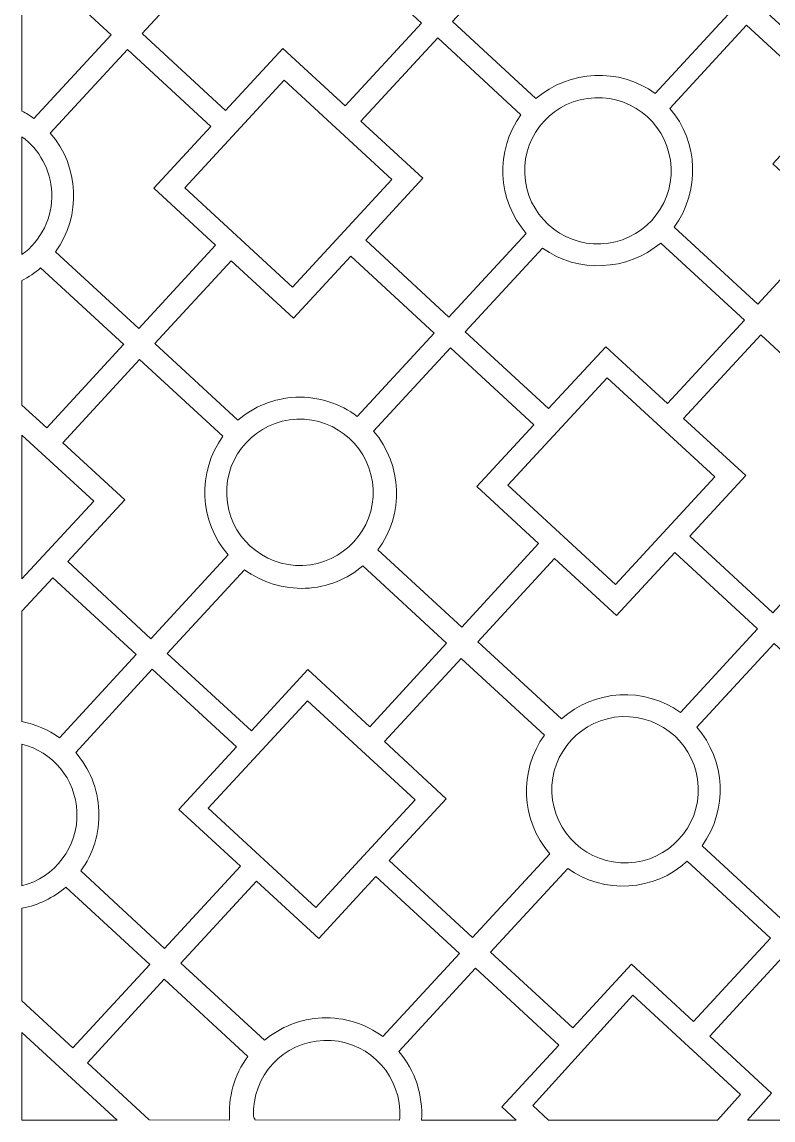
# Model space of a CAD drawing. Header units: centimetres. Extents: x -125 to 125, y -110 to 110.
# Drawn here: x 4.5 to 55.8, y -110 to -35 of the extents above; entities that cross this region are included whole.
import ezdxf

# ---------------------------------------------------------------- set-up
doc = ezdxf.new("R2010")
doc.units = ezdxf.units.CM
doc.header["$MEASUREMENT"] = 0
doc.layers.add('layer 1', color=7, linetype='Continuous')

msp = doc.modelspace()

# ---------------------------------------------------------------- linework, layer by layer
at = {"layer": 'layer 1', "color": 242, "lineweight": 9}
for points, knots in [([(60.73188, -39.23679), (60.73188, -39.23679), (55.11994, -34.06162), (55.11994, -34.06162), (55.11994, -34.06162), (55.11994, -34.06162), (60.36533, -28.37351), (60.36533, -28.37351), (60.36533, -28.37351), (62.8249, -30.16453), (66.26057, -29.98965), (68.52625, -27.95649), (68.52625, -27.95649), (68.52625, -27.95649), (74.16987, -33.16104), (74.16987, -33.16104), (74.16987, -33.16104), (74.16987, -33.16104), (68.916, -38.85833), (68.916, -38.85833), (68.916, -38.85833), (68.916, -38.85833), (64.68174, -34.95359), (64.68174, -34.95359), (64.68174, -34.95359), (64.68174, -34.95359), (60.73188, -39.23679), (60.73188, -39.23679)], [0, 0, 0, 0, 0.125, 0.125, 0.125, 0.125, 0.25, 0.25, 0.25, 0.25, 0.375, 0.375, 0.375, 0.375, 0.5, 0.5, 0.5, 0.5, 0.625, 0.625, 0.625, 0.625, 0.75, 0.75, 0.75, 0.75, 1, 1, 1, 1]), ([(47.31565, -28.9043), (47.31565, -28.9043), (53.01568, -34.16073), (53.01568, -34.16073), (53.01568, -34.16073), (53.01568, -34.16073), (47.77029, -39.84884), (47.77029, -39.84884), (47.77029, -39.84884), (45.32932, -38.07137), (41.90846, -38.23758), (39.62269, -40.20356), (39.62269, -40.20356), (39.62269, -40.20356), (33.93393, -34.93076), (33.93393, -34.93076), (33.93393, -34.93076), (33.93393, -34.93076), (39.18033, -29.2416), (39.18033, -29.2416), (39.18033, -29.2416), (39.18033, -29.2416), (43.40875, -33.14094), (43.40875, -33.14094), (43.40875, -33.14094), (43.40875, -33.14094), (47.31565, -28.9043), (47.31565, -28.9043)], [0, 0, 0, 0, 0.125, 0.125, 0.125, 0.125, 0.25, 0.25, 0.25, 0.25, 0.375, 0.375, 0.375, 0.375, 0.5, 0.5, 0.5, 0.5, 0.625, 0.625, 0.625, 0.625, 0.75, 0.75, 0.75, 0.75, 1, 1, 1, 1]), ([(18.00319, -30.04857), (19.15831, -30.91221), (20.60672, -31.39872), (22.15973, -31.33473), (22.15973, -31.33473), (23.67979, -31.27209), (25.05655, -30.69193), (26.12712, -29.77113), (26.12712, -29.77113), (26.12712, -29.77113), (31.81588, -35.04393), (31.81588, -35.04393), (31.81588, -35.04393), (31.81588, -35.04393), (26.60416, -40.69547), (26.60416, -40.69547), (26.60416, -40.69547), (26.60416, -40.69547), (22.34727, -36.76988), (22.34727, -36.76988), (22.34727, -36.76988), (22.34727, -36.76988), (18.44255, -41.00415), (18.44255, -41.00415), (18.44255, -41.00415), (18.44255, -41.00415), (12.74529, -35.75025), (12.74529, -35.75025), (12.74529, -35.75025), (12.74529, -35.75025), (18.00319, -30.04857), (18.00319, -30.04857)], [0, 0, 0, 0, 0.11111111, 0.11111111, 0.11111111, 0.11111111, 0.22222222, 0.22222222, 0.22222222, 0.22222222, 0.33333333, 0.33333333, 0.33333333, 0.33333333, 0.44444444, 0.44444444, 0.44444444, 0.44444444, 0.55555556, 0.55555556, 0.55555556, 0.55555556, 0.66666667, 0.66666667, 0.66666667, 0.66666667, 0.77777778, 0.77777778, 0.77777778, 0.77777778, 1, 1, 1, 1]), ([(4.53773, -41.05273), (4.82285, -41.19912), (5.09599, -41.36602), (5.3551, -41.55158), (5.3551, -41.55158), (5.3551, -41.55158), (10.6257, -35.83607), (10.6257, -35.83607), (10.6257, -35.83607), (10.6257, -35.83607), (4.53773, -30.2219), (4.53773, -30.2219), (4.53773, -30.2219), (4.53773, -30.2219), (4.53773, -41.05273), (4.53773, -41.05273)], [0, 0, 0, 0, 0.2, 0.2, 0.2, 0.2, 0.4, 0.4, 0.4, 0.4, 0.6, 0.6, 0.6, 0.6, 1, 1, 1, 1]), ([(60.02136, -48.54705), (60.02136, -48.54705), (54.78197, -54.25767), (54.78197, -54.25767), (54.78197, -54.25767), (54.78197, -54.25767), (49.06149, -48.98241), (49.06149, -48.98241), (49.06149, -48.98241), (50.85975, -46.55952), (50.73511, -43.15585), (48.7652, -40.87101), (48.7652, -40.87101), (48.7652, -40.87101), (54.00963, -35.18407), (54.00963, -35.18407), (54.00963, -35.18407), (54.00963, -35.18407), (59.69835, -40.43005), (59.69835, -40.43005), (59.69835, -40.43005), (59.69835, -40.43005), (55.80158, -44.65567), (55.80158, -44.65567), (55.80158, -44.65567), (55.80158, -44.65567), (60.02136, -48.54705), (60.02136, -48.54705)], [0, 0, 0, 0, 0.125, 0.125, 0.125, 0.125, 0.25, 0.25, 0.25, 0.25, 0.375, 0.375, 0.375, 0.375, 0.5, 0.5, 0.5, 0.5, 0.625, 0.625, 0.625, 0.625, 0.75, 0.75, 0.75, 0.75, 1, 1, 1, 1]), ([(28.00643, -49.86652), (28.00643, -49.86652), (33.69035, -55.13488), (33.69035, -55.13488), (33.69035, -55.13488), (33.69035, -55.13488), (38.96563, -49.41441), (38.96563, -49.41441), (38.96563, -49.41441), (36.97738, -47.14483), (36.82645, -43.74223), (38.60519, -41.30562), (38.60519, -41.30562), (38.60519, -41.30562), (32.91817, -36.06127), (32.91817, -36.06127), (32.91817, -36.06127), (32.91817, -36.06127), (27.67218, -41.74998), (27.67218, -41.74998), (27.67218, -41.74998), (27.67218, -41.74998), (31.89781, -45.64674), (31.89781, -45.64674), (31.89781, -45.64674), (31.89781, -45.64674), (28.00643, -49.86652), (28.00643, -49.86652)], [0, 0, 0, 0, 0.125, 0.125, 0.125, 0.125, 0.25, 0.25, 0.25, 0.25, 0.375, 0.375, 0.375, 0.375, 0.5, 0.5, 0.5, 0.5, 0.625, 0.625, 0.625, 0.625, 0.75, 0.75, 0.75, 0.75, 1, 1, 1, 1]), ([(17.42566, -42.10684), (17.42566, -42.10684), (11.74175, -36.83848), (11.74175, -36.83848), (11.74175, -36.83848), (11.74175, -36.83848), (6.46647, -42.55895), (6.46647, -42.55895), (6.46647, -42.55895), (8.45472, -44.82853), (8.60565, -48.23113), (6.82691, -50.66775), (6.82691, -50.66775), (6.82691, -50.66775), (12.51393, -55.91209), (12.51393, -55.91209), (12.51393, -55.91209), (12.51393, -55.91209), (17.75991, -50.22339), (17.75991, -50.22339), (17.75991, -50.22339), (17.75991, -50.22339), (13.53429, -46.32662), (13.53429, -46.32662), (13.53429, -46.32662), (13.53429, -46.32662), (17.42566, -42.10684), (17.42566, -42.10684)], [0, 0, 0, 0, 0.125, 0.125, 0.125, 0.125, 0.25, 0.25, 0.25, 0.25, 0.375, 0.375, 0.375, 0.375, 0.5, 0.5, 0.5, 0.5, 0.625, 0.625, 0.625, 0.625, 0.75, 0.75, 0.75, 0.75, 1, 1, 1, 1]), ([(22.42688, -38.95335), (22.42688, -38.95335), (29.77822, -45.73256), (29.77822, -45.73256), (29.77822, -45.73256), (29.77822, -45.73256), (22.99901, -53.0839), (22.99901, -53.0839), (22.99901, -53.0839), (22.99901, -53.0839), (15.64766, -46.30468), (15.64766, -46.30468), (15.64766, -46.30468), (15.64766, -46.30468), (22.42688, -38.95335), (22.42688, -38.95335)], [0, 0, 0, 0, 0.2, 0.2, 0.2, 0.2, 0.4, 0.4, 0.4, 0.4, 0.6, 0.6, 0.6, 0.6, 1, 1, 1, 1]), ([(48.8535, -44.92856), (48.96718, -47.68718), (46.82224, -50.01653), (44.06362, -50.13022), (44.06362, -50.13022), (41.305, -50.2439), (38.97567, -48.09896), (38.86197, -45.34034), (38.86197, -45.34034), (38.74829, -42.58173), (40.89323, -40.25238), (43.65185, -40.1387), (43.65185, -40.1387), (46.41047, -40.02501), (48.7398, -42.16997), (48.8535, -44.92856)], [0, 0, 0, 0, 0.2, 0.2, 0.2, 0.2, 0.4, 0.4, 0.4, 0.4, 0.6, 0.6, 0.6, 0.6, 1, 1, 1, 1]), ([(4.53774, -50.86646), (5.82982, -49.91385), (6.64116, -48.35729), (6.57012, -46.63302), (6.57012, -46.63302), (6.50516, -45.05652), (5.71654, -43.6804), (4.53773, -42.81176), (4.53773, -42.81176), (4.53773, -42.81176), (4.53774, -50.86646), (4.53774, -50.86646)], [0, 0, 0, 0, 0.25, 0.25, 0.25, 0.25, 0.5, 0.5, 0.5, 0.5, 1, 1, 1, 1]), ([(34.8064, -56.1373), (34.8064, -56.1373), (40.49556, -61.3837), (40.49556, -61.3837), (40.49556, -61.3837), (40.49556, -61.3837), (44.3949, -57.15528), (44.3949, -57.15528), (44.3949, -57.15528), (44.3949, -57.15528), (48.60533, -61.03803), (48.60533, -61.03803), (48.60533, -61.03803), (48.60533, -61.03803), (53.85896, -55.34104), (53.85896, -55.34104), (53.85896, -55.34104), (53.85896, -55.34104), (48.14355, -50.07034), (48.14355, -50.07034), (48.14355, -50.07034), (45.87141, -51.9936), (42.50114, -52.15784), (40.077, -50.42179), (40.077, -50.42179), (40.077, -50.42179), (34.8064, -56.1373), (34.8064, -56.1373)], [0, 0, 0, 0, 0.125, 0.125, 0.125, 0.125, 0.25, 0.25, 0.25, 0.25, 0.375, 0.375, 0.375, 0.375, 0.5, 0.5, 0.5, 0.5, 0.625, 0.625, 0.625, 0.625, 0.75, 0.75, 0.75, 0.75, 1, 1, 1, 1]), ([(13.61622, -56.92943), (13.61622, -56.92943), (18.82793, -51.27787), (18.82793, -51.27787), (18.82793, -51.27787), (18.82793, -51.27787), (23.08482, -55.20348), (23.08482, -55.20348), (23.08482, -55.20348), (23.08482, -55.20348), (26.98955, -50.96921), (26.98955, -50.96921), (26.98955, -50.96921), (26.98955, -50.96921), (32.68681, -56.22311), (32.68681, -56.22311), (32.68681, -56.22311), (32.68681, -56.22311), (27.43238, -61.92097), (27.43238, -61.92097), (27.43238, -61.92097), (26.2731, -61.04529), (24.80884, -60.5483), (23.24427, -60.61276), (23.24427, -60.61276), (21.72421, -60.6754), (20.34745, -61.25556), (19.27687, -62.17635), (19.27687, -62.17635), (19.27687, -62.17635), (13.61622, -56.92943), (13.61622, -56.92943)], [0, 0, 0, 0, 0.11111111, 0.11111111, 0.11111111, 0.11111111, 0.22222222, 0.22222222, 0.22222222, 0.22222222, 0.33333333, 0.33333333, 0.33333333, 0.33333333, 0.44444444, 0.44444444, 0.44444444, 0.44444444, 0.55555556, 0.55555556, 0.55555556, 0.55555556, 0.66666667, 0.66666667, 0.66666667, 0.66666667, 0.77777778, 0.77777778, 0.77777778, 0.77777778, 1, 1, 1, 1]), ([(11.47007, -57.01672), (11.47007, -57.01672), (6.22367, -62.70588), (6.22367, -62.70588), (6.22367, -62.70588), (6.22367, -62.70588), (4.53774, -61.15114), (4.53774, -61.15114), (4.53774, -61.15114), (4.53774, -61.15114), (4.53773, -52.62562), (4.53773, -52.62562), (4.53773, -52.62562), (4.99642, -52.39031), (5.42288, -52.10225), (5.80941, -51.7698), (5.80941, -51.7698), (5.80941, -51.7698), (11.49748, -57.01523), (11.49748, -57.01523)], [0, 0, 0, 0, 0.16666667, 0.16666667, 0.16666667, 0.16666667, 0.33333333, 0.33333333, 0.33333333, 0.33333333, 0.5, 0.5, 0.5, 0.5, 0.66666667, 0.66666667, 0.66666667, 0.66666667, 1, 1, 1, 1]), ([(50.12941, -70.11305), (50.12941, -70.11305), (55.796, -75.33864), (55.796, -75.33864), (55.796, -75.33864), (55.796, -75.33864), (61.04561, -69.6217), (61.04561, -69.6217), (61.04561, -69.6217), (59.10109, -67.37449), (58.94153, -64.03236), (60.66242, -61.61067), (60.66242, -61.61067), (60.66242, -61.61067), (54.97501, -56.34346), (54.97501, -56.34346), (54.97501, -56.34346), (54.97501, -56.34346), (49.70803, -62.05491), (49.70803, -62.05491), (49.70803, -62.05491), (49.70803, -62.05491), (53.95164, -65.96826), (53.95164, -65.96826), (53.95164, -65.96826), (53.95164, -65.96826), (50.12941, -70.11305), (50.12941, -70.11305)], [0, 0, 0, 0, 0.125, 0.125, 0.125, 0.125, 0.25, 0.25, 0.25, 0.25, 0.375, 0.375, 0.375, 0.375, 0.5, 0.5, 0.5, 0.5, 0.625, 0.625, 0.625, 0.625, 0.75, 0.75, 0.75, 0.75, 1, 1, 1, 1]), ([(39.8017, -70.60339), (39.8017, -70.60339), (34.5623, -76.31402), (34.5623, -76.31402), (34.5623, -76.31402), (34.5623, -76.31402), (28.84183, -71.03875), (28.84183, -71.03875), (28.84183, -71.03875), (30.64008, -68.61586), (30.51544, -65.2122), (28.54553, -62.92736), (28.54553, -62.92736), (28.54553, -62.92736), (33.78996, -57.24042), (33.78996, -57.24042), (33.78996, -57.24042), (33.78996, -57.24042), (39.47868, -62.4864), (39.47868, -62.4864), (39.47868, -62.4864), (39.47868, -62.4864), (35.58191, -66.71202), (35.58191, -66.71202), (35.58191, -66.71202), (35.58191, -66.71202), (39.8017, -70.60339), (39.8017, -70.60339)], [0, 0, 0, 0, 0.125, 0.125, 0.125, 0.125, 0.25, 0.25, 0.25, 0.25, 0.375, 0.375, 0.375, 0.375, 0.5, 0.5, 0.5, 0.5, 0.625, 0.625, 0.625, 0.625, 0.75, 0.75, 0.75, 0.75, 1, 1, 1, 1]), ([(7.66062, -71.83931), (7.66062, -71.83931), (13.34454, -77.10767), (13.34454, -77.10767), (13.34454, -77.10767), (13.34454, -77.10767), (18.61981, -71.3872), (18.61981, -71.3872), (18.61981, -71.3872), (16.63157, -69.11762), (16.48063, -65.71502), (18.25938, -63.27841), (18.25938, -63.27841), (18.25938, -63.27841), (12.57236, -58.03406), (12.57236, -58.03406), (12.57236, -58.03406), (12.57236, -58.03406), (7.32637, -63.72277), (7.32637, -63.72277), (7.32637, -63.72277), (7.32637, -63.72277), (11.552, -67.61953), (11.552, -67.61953), (11.552, -67.61953), (11.552, -67.61953), (7.66062, -71.83931), (7.66062, -71.83931)], [0, 0, 0, 0, 0.125, 0.125, 0.125, 0.125, 0.25, 0.25, 0.25, 0.25, 0.375, 0.375, 0.375, 0.375, 0.5, 0.5, 0.5, 0.5, 0.625, 0.625, 0.625, 0.625, 0.75, 0.75, 0.75, 0.75, 1, 1, 1, 1]), ([(44.48072, -59.27487), (44.48072, -59.27487), (37.7015, -66.6262), (37.7015, -66.6262), (37.7015, -66.6262), (37.7015, -66.6262), (45.05284, -73.40542), (45.05284, -73.40542), (45.05284, -73.40542), (45.05284, -73.40542), (51.83206, -66.05408), (51.83206, -66.05408), (51.83206, -66.05408), (51.83206, -66.05408), (44.48072, -59.27487), (44.48072, -59.27487)], [0, 0, 0, 0, 0.2, 0.2, 0.2, 0.2, 0.4, 0.4, 0.4, 0.4, 0.6, 0.6, 0.6, 0.6, 1, 1, 1, 1]), ([(28.50768, -66.90136), (28.62137, -69.65997), (26.47642, -71.98933), (23.71781, -72.10301), (23.71781, -72.10301), (20.95919, -72.21669), (18.62985, -70.07175), (18.51616, -67.31313), (18.51616, -67.31313), (18.40248, -64.55452), (20.54742, -62.22517), (23.30604, -62.11149), (23.30604, -62.11149), (26.06466, -61.9978), (28.39399, -64.14276), (28.50768, -66.90136)], [0, 0, 0, 0, 0.2, 0.2, 0.2, 0.2, 0.4, 0.4, 0.4, 0.4, 0.6, 0.6, 0.6, 0.6, 1, 1, 1, 1]), ([(4.53774, -73.0131), (4.53774, -73.0131), (9.43241, -67.70535), (9.43241, -67.70535), (9.43241, -67.70535), (9.43241, -67.70535), (4.53773, -63.1916), (4.53773, -63.1916), (4.53773, -63.1916), (4.53773, -63.1916), (4.53774, -73.0131), (4.53774, -73.0131)], [0, 0, 0, 0, 0.25, 0.25, 0.25, 0.25, 0.5, 0.5, 0.5, 0.5, 1, 1, 1, 1]), ([(49.11253, -71.21575), (49.11253, -71.21575), (45.13866, -75.52501), (45.13866, -75.52501), (45.13866, -75.52501), (45.13866, -75.52501), (40.9044, -71.62027), (40.9044, -71.62027), (40.9044, -71.62027), (40.9044, -71.62027), (35.65053, -77.31756), (35.65053, -77.31756), (35.65053, -77.31756), (35.65053, -77.31756), (41.37175, -82.59354), (41.37175, -82.59354), (41.37175, -82.59354), (43.6231, -80.57053), (47.03492, -80.38237), (49.49405, -82.14351), (49.49405, -82.14351), (49.49405, -82.14351), (54.76465, -76.428), (54.76465, -76.428), (54.76465, -76.428), (54.76465, -76.428), (49.11253, -71.21575), (49.11253, -71.21575)], [0, 0, 0, 0, 0.125, 0.125, 0.125, 0.125, 0.25, 0.25, 0.25, 0.25, 0.375, 0.375, 0.375, 0.375, 0.5, 0.5, 0.5, 0.5, 0.625, 0.625, 0.625, 0.625, 0.75, 0.75, 0.75, 0.75, 1, 1, 1, 1]), ([(33.53095, -77.40338), (33.53095, -77.40338), (27.81553, -72.13268), (27.81553, -72.13268), (27.81553, -72.13268), (26.74829, -73.03603), (25.383, -73.60332), (23.87798, -73.66318), (23.87798, -73.66318), (22.39056, -73.72233), (20.93497, -73.25666), (19.73119, -72.39458), (19.73119, -72.39458), (19.73119, -72.39458), (14.46058, -78.11008), (14.46058, -78.11008), (14.46058, -78.11008), (14.46058, -78.11008), (20.20093, -83.40369), (20.20093, -83.40369), (20.20093, -83.40369), (20.20093, -83.40369), (24.0581, -79.22099), (24.0581, -79.22099), (24.0581, -79.22099), (24.0581, -79.22099), (28.28652, -83.12033), (28.28652, -83.12033), (28.28652, -83.12033), (28.28652, -83.12033), (33.53095, -77.40338), (33.53095, -77.40338)], [0, 0, 0, 0, 0.11111111, 0.11111111, 0.11111111, 0.11111111, 0.22222222, 0.22222222, 0.22222222, 0.22222222, 0.33333333, 0.33333333, 0.33333333, 0.33333333, 0.44444444, 0.44444444, 0.44444444, 0.44444444, 0.55555556, 0.55555556, 0.55555556, 0.55555556, 0.66666667, 0.66666667, 0.66666667, 0.66666667, 0.77777778, 0.77777778, 0.77777778, 0.77777778, 1, 1, 1, 1]), ([(4.53773, -82.76908), (4.53773, -82.76908), (4.53773, -75.22574), (4.53773, -75.22574), (4.53773, -75.22574), (4.53773, -75.22574), (6.64374, -72.942), (6.64374, -72.942), (6.64374, -72.942), (6.64374, -72.942), (12.341, -78.1959), (12.341, -78.1959), (12.341, -78.1959), (12.341, -78.1959), (7.09937, -83.87989), (7.09937, -83.87989), (7.09937, -83.87989), (6.34801, -83.33685), (5.47743, -82.95123), (4.53773, -82.76908)], [0, 0, 0, 0, 0.16666667, 0.16666667, 0.16666667, 0.16666667, 0.33333333, 0.33333333, 0.33333333, 0.33333333, 0.5, 0.5, 0.5, 0.5, 0.66666667, 0.66666667, 0.66666667, 0.66666667, 1, 1, 1, 1]), ([(61.56461, -82.69877), (61.56461, -82.69877), (55.8807, -77.43041), (55.8807, -77.43041), (55.8807, -77.43041), (55.8807, -77.43041), (50.60542, -83.15088), (50.60542, -83.15088), (50.60542, -83.15088), (52.59366, -85.42046), (52.7446, -88.82306), (50.96586, -91.25968), (50.96586, -91.25968), (50.96586, -91.25968), (56.65287, -96.50402), (56.65287, -96.50402), (56.65287, -96.50402), (56.65287, -96.50402), (61.89886, -90.81532), (61.89886, -90.81532), (61.89886, -90.81532), (61.89886, -90.81532), (57.67324, -86.91855), (57.67324, -86.91855), (57.67324, -86.91855), (57.67324, -86.91855), (61.56461, -82.69877), (61.56461, -82.69877)], [0, 0, 0, 0, 0.125, 0.125, 0.125, 0.125, 0.25, 0.25, 0.25, 0.25, 0.375, 0.375, 0.375, 0.375, 0.5, 0.5, 0.5, 0.5, 0.625, 0.625, 0.625, 0.625, 0.75, 0.75, 0.75, 0.75, 1, 1, 1, 1]), ([(29.61513, -92.25974), (29.61513, -92.25974), (35.29904, -97.5281), (35.29904, -97.5281), (35.29904, -97.5281), (35.29904, -97.5281), (40.57432, -91.80764), (40.57432, -91.80764), (40.57432, -91.80764), (38.58607, -89.53805), (38.43514, -86.13545), (40.21388, -83.69884), (40.21388, -83.69884), (40.21388, -83.69884), (34.52686, -78.4545), (34.52686, -78.4545), (34.52686, -78.4545), (34.52686, -78.4545), (29.28088, -84.1432), (29.28088, -84.1432), (29.28088, -84.1432), (29.28088, -84.1432), (33.5065, -88.03996), (33.5065, -88.03996), (33.5065, -88.03996), (33.5065, -88.03996), (29.61513, -92.25974), (29.61513, -92.25974)], [0, 0, 0, 0, 0.125, 0.125, 0.125, 0.125, 0.25, 0.25, 0.25, 0.25, 0.375, 0.375, 0.375, 0.375, 0.5, 0.5, 0.5, 0.5, 0.625, 0.625, 0.625, 0.625, 0.75, 0.75, 0.75, 0.75, 1, 1, 1, 1]), ([(8.54664, -92.98163), (8.54664, -92.98163), (14.26723, -98.27948), (14.26723, -98.27948), (14.26723, -98.27948), (14.26723, -98.27948), (19.45197, -92.65718), (19.45197, -92.65718), (19.45197, -92.65718), (19.45197, -92.65718), (15.24512, -88.77773), (15.24512, -88.77773), (15.24512, -88.77773), (15.24512, -88.77773), (19.18404, -84.50639), (19.18404, -84.50639), (19.18404, -84.50639), (19.18404, -84.50639), (13.42923, -79.19944), (13.42923, -79.19944), (13.42923, -79.19944), (13.42923, -79.19944), (8.20413, -84.88977), (8.20413, -84.88977), (8.20413, -84.88977), (9.13792, -85.964), (9.72697, -87.35073), (9.7901, -88.88308), (9.7901, -88.88308), (9.85303, -90.41024), (9.3835, -91.8362), (8.54664, -92.98163)], [0, 0, 0, 0, 0.11111111, 0.11111111, 0.11111111, 0.11111111, 0.22222222, 0.22222222, 0.22222222, 0.22222222, 0.33333333, 0.33333333, 0.33333333, 0.33333333, 0.44444444, 0.44444444, 0.44444444, 0.44444444, 0.55555556, 0.55555556, 0.55555556, 0.55555556, 0.66666667, 0.66666667, 0.66666667, 0.66666667, 0.77777778, 0.77777778, 0.77777778, 0.77777778, 1, 1, 1, 1]), ([(24.03558, -81.34657), (24.03558, -81.34657), (31.38692, -88.12578), (31.38692, -88.12578), (31.38692, -88.12578), (31.38692, -88.12578), (24.6077, -95.47712), (24.6077, -95.47712), (24.6077, -95.47712), (24.6077, -95.47712), (17.25636, -88.6979), (17.25636, -88.6979), (17.25636, -88.6979), (17.25636, -88.6979), (24.03558, -81.34657), (24.03558, -81.34657)], [0, 0, 0, 0, 0.2, 0.2, 0.2, 0.2, 0.4, 0.4, 0.4, 0.4, 0.6, 0.6, 0.6, 0.6, 1, 1, 1, 1]), ([(40.71755, -87.63673), (40.60387, -84.87811), (42.74881, -82.54876), (45.50743, -82.43507), (45.50743, -82.43507), (48.26605, -82.32139), (50.59538, -84.46633), (50.70907, -87.22495), (50.70907, -87.22495), (50.82276, -89.98356), (48.67781, -92.31291), (45.91919, -92.4266), (45.91919, -92.4266), (43.16058, -92.54028), (40.83124, -90.39533), (40.71755, -87.63673)], [0, 0, 0, 0, 0.2, 0.2, 0.2, 0.2, 0.4, 0.4, 0.4, 0.4, 0.6, 0.6, 0.6, 0.6, 1, 1, 1, 1]), ([(4.53774, -93.995), (6.77728, -93.42296), (8.39035, -91.34659), (8.29138, -88.94485), (8.29138, -88.94485), (8.19831, -86.6866), (6.62042, -84.83956), (4.53773, -84.30621), (4.53773, -84.30621), (4.53773, -84.30621), (4.53774, -93.995), (4.53774, -93.995)], [0, 0, 0, 0, 0.25, 0.25, 0.25, 0.25, 0.5, 0.5, 0.5, 0.5, 1, 1, 1, 1]), ([(42.14616, -103.70966), (42.14616, -103.70966), (36.52344, -98.52452), (36.52344, -98.52452), (36.52344, -98.52452), (36.52344, -98.52452), (41.79404, -92.80902), (41.79404, -92.80902), (41.79404, -92.80902), (44.27076, -94.58277), (47.71094, -94.37767), (49.96032, -92.3192), (49.96032, -92.3192), (49.96032, -92.3192), (55.64821, -97.56445), (55.64821, -97.56445), (55.64821, -97.56445), (55.64821, -97.56445), (50.39435, -103.26174), (50.39435, -103.26174), (50.39435, -103.26174), (50.39435, -103.26174), (46.16008, -99.357), (46.16008, -99.357), (46.16008, -99.357), (46.16008, -99.357), (42.14616, -103.70966), (42.14616, -103.70966)], [0, 0, 0, 0, 0.125, 0.125, 0.125, 0.125, 0.25, 0.25, 0.25, 0.25, 0.375, 0.375, 0.375, 0.375, 0.5, 0.5, 0.5, 0.5, 0.625, 0.625, 0.625, 0.625, 0.75, 0.75, 0.75, 0.75, 1, 1, 1, 1]), ([(34.40385, -98.61034), (34.40385, -98.61034), (29.16343, -104.29392), (29.16343, -104.29392), (29.16343, -104.29392), (28.0141, -103.4414), (26.57705, -102.96082), (25.03624, -103.0221), (25.03624, -103.0221), (23.53122, -103.08196), (22.16593, -103.64925), (21.0987, -104.5526), (21.0987, -104.5526), (21.0987, -104.5526), (15.38328, -99.2819), (15.38328, -99.2819), (15.38328, -99.2819), (15.38328, -99.2819), (20.55467, -93.67406), (20.55467, -93.67406), (20.55467, -93.67406), (20.55467, -93.67406), (24.80186, -97.59072), (24.80186, -97.59072), (24.80186, -97.59072), (24.80186, -97.59072), (28.70659, -93.35645), (28.70659, -93.35645), (28.70659, -93.35645), (28.70659, -93.35645), (34.40385, -98.61034), (34.40385, -98.61034)], [0, 0, 0, 0, 0.11111111, 0.11111111, 0.11111111, 0.11111111, 0.22222222, 0.22222222, 0.22222222, 0.22222222, 0.33333333, 0.33333333, 0.33333333, 0.33333333, 0.44444444, 0.44444444, 0.44444444, 0.44444444, 0.55555556, 0.55555556, 0.55555556, 0.55555556, 0.66666667, 0.66666667, 0.66666667, 0.66666667, 0.77777778, 0.77777778, 0.77777778, 0.77777778, 1, 1, 1, 1]), ([(7.53114, -94.08129), (7.53114, -94.08129), (13.2637, -99.36772), (13.2637, -99.36772), (13.2637, -99.36772), (13.2637, -99.36772), (8.00983, -105.06501), (8.00983, -105.06501), (8.00983, -105.06501), (8.00983, -105.06501), (4.53773, -101.86311), (4.53773, -101.86311), (4.53773, -101.86311), (4.53773, -101.86311), (4.53774, -95.53184), (4.53774, -95.53184), (4.53774, -95.53184), (5.67074, -95.31268), (6.69446, -94.80098), (7.53112, -94.08123)], [0, 0, 0, 0, 0.16666667, 0.16666667, 0.16666667, 0.16666667, 0.33333333, 0.33333333, 0.33333333, 0.33333333, 0.5, 0.5, 0.5, 0.5, 0.66666667, 0.66666667, 0.66666667, 0.66666667, 1, 1, 1, 1]), ([(61.60485, -110.00016), (60.86078, -107.98332), (61.12791, -105.63391), (62.45692, -103.84326), (62.45692, -103.84326), (62.45692, -103.84326), (56.73644, -98.56799), (56.73644, -98.56799), (56.73644, -98.56799), (56.73644, -98.56799), (51.49705, -104.27862), (51.49705, -104.27862), (51.49705, -104.27862), (51.49705, -104.27862), (55.71683, -108.16999), (55.71683, -108.16999), (55.71683, -108.16999), (55.71683, -108.16999), (54.08157, -110.00016), (54.08157, -110.00016), (54.08157, -110.00016), (54.08157, -110.00016), (61.60485, -110.00016), (61.60485, -110.00016)], [0, 0, 0, 0, 0.14285714, 0.14285714, 0.14285714, 0.14285714, 0.28571429, 0.28571429, 0.28571429, 0.28571429, 0.42857143, 0.42857143, 0.42857143, 0.42857143, 0.57142857, 0.57142857, 0.57142857, 0.57142857, 0.71428571, 0.71428571, 0.71428571, 0.71428571, 1, 1, 1, 1]), ([(38.2759, -110.00016), (38.2759, -110.00016), (37.29895, -109.09925), (37.29895, -109.09925), (37.29895, -109.09925), (37.29895, -109.09925), (41.19571, -104.87362), (41.19571, -104.87362), (41.19571, -104.87362), (41.19571, -104.87362), (35.507, -99.62765), (35.507, -99.62765), (35.507, -99.62765), (35.507, -99.62765), (30.26257, -105.31459), (30.26257, -105.31459), (30.26257, -105.31459), (31.40294, -106.63727), (31.92493, -108.33492), (31.81347, -110.00016), (31.81347, -110.00016), (31.81347, -110.00016), (38.2759, -110.00016), (38.2759, -110.00016)], [0, 0, 0, 0, 0.14285714, 0.14285714, 0.14285714, 0.14285714, 0.28571429, 0.28571429, 0.28571429, 0.28571429, 0.42857143, 0.42857143, 0.42857143, 0.42857143, 0.57142857, 0.57142857, 0.57142857, 0.57142857, 0.71428571, 0.71428571, 0.71428571, 0.71428571, 1, 1, 1, 1]), ([(18.71232, -110.00016), (18.60145, -108.48353), (19.01488, -106.93139), (19.96405, -105.65251), (19.96405, -105.65251), (19.96405, -105.65251), (14.24358, -100.37725), (14.24358, -100.37725), (14.24358, -100.37725), (14.24358, -100.37725), (9.00418, -106.08787), (9.00418, -106.08787), (9.00418, -106.08787), (9.00418, -106.08787), (13.22396, -109.97925), (13.22396, -109.97925), (13.22396, -109.97925), (13.22396, -109.97925), (18.71232, -110.00016), (18.71232, -110.00016)], [0, 0, 0, 0, 0.16666667, 0.16666667, 0.16666667, 0.16666667, 0.33333333, 0.33333333, 0.33333333, 0.33333333, 0.5, 0.5, 0.5, 0.5, 0.66666667, 0.66666667, 0.66666667, 0.66666667, 1, 1, 1, 1]), ([(52.01709, -110.00016), (52.01709, -110.00016), (53.59724, -108.25581), (53.59724, -108.25581), (53.59724, -108.25581), (53.59724, -108.25581), (46.2459, -101.47659), (46.2459, -101.47659), (46.2459, -101.47659), (46.2459, -101.47659), (39.41854, -109.01343), (39.41854, -109.01343), (39.41854, -109.01343), (39.41854, -109.01343), (40.48855, -110.00016), (40.48855, -110.00016), (40.48855, -110.00016), (40.48855, -110.00016), (52.01709, -110.00016), (52.01709, -110.00016)], [0, 0, 0, 0, 0.16666667, 0.16666667, 0.16666667, 0.16666667, 0.33333333, 0.33333333, 0.33333333, 0.33333333, 0.5, 0.5, 0.5, 0.5, 0.66666667, 0.66666667, 0.66666667, 0.66666667, 1, 1, 1, 1]), ([(11.034, -110.00016), (11.034, -110.00016), (4.53773, -104.00947), (4.53773, -104.00947), (4.53773, -104.00947), (4.53773, -104.00947), (4.53773, -110.00016), (4.53773, -110.00016), (4.53773, -110.00016), (4.53773, -110.00016), (11.034, -110.00016), (11.034, -110.00016)], [0, 0, 0, 0, 0.25, 0.25, 0.25, 0.25, 0.5, 0.5, 0.5, 0.5, 1, 1, 1, 1]), ([(30.31748, -110.00016), (30.33607, -109.78901), (30.34145, -109.57427), (30.33281, -109.35687), (30.33281, -109.35687), (30.22311, -106.5981), (27.89687, -104.44977), (25.13809, -104.55948), (25.13809, -104.55948), (22.37931, -104.66919), (20.23101, -106.99543), (20.34071, -109.75419), (20.34071, -109.75419), (20.34399, -109.83674), (20.43918, -109.90531), (20.44638, -109.98673), (20.44638, -109.98673), (20.44638, -109.98673), (30.31748, -110.00016), (30.31748, -110.00016)], [0, 0, 0, 0, 0.16666667, 0.16666667, 0.16666667, 0.16666667, 0.33333333, 0.33333333, 0.33333333, 0.33333333, 0.5, 0.5, 0.5, 0.5, 0.66666667, 0.66666667, 0.66666667, 0.66666667, 1, 1, 1, 1])]:
    msp.add_open_spline(points, degree=3, knots=knots, dxfattribs=at)

doc.saveas('drawing.dxf')
